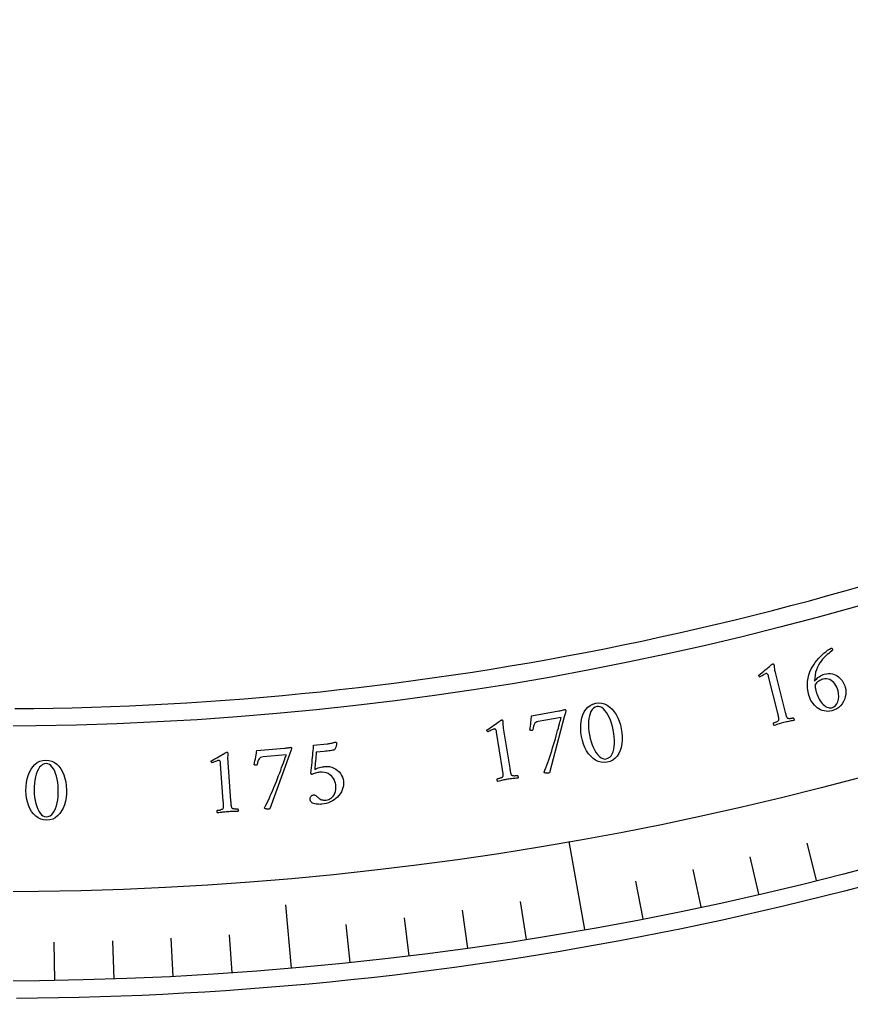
# Model space of a CAD drawing. Header units: millimetres. Extents: x -78 to 78, y -78 to 100.
# Drawn here: x 0.55 to 19.57, y -78 to -55.61 of the extents above; entities that cross this region are included whole.
import ezdxf

# ---------------------------------------------------------------- set-up
doc = ezdxf.new("R2010")
doc.units = ezdxf.units.MM
for name, color, linetype in [('CUT_INNER', 6, 'Continuous'), ('CUT_OUTER', 1, 'Continuous'), ('ENGRAVE', 7, 'Continuous'), ('ENGRAVE_FINE', 8, 'Continuous'), ('TEXT', 5, 'Continuous')]:
    doc.layers.add(name, color=color, linetype=linetype)

msp = doc.modelspace()

# ---------------------------------------------------------------- linework, layer by layer
at = {"layer": 'CUT_INNER'}
msp.add_lwpolyline([(0.4379, -71.3687), (0.8758, -71.3646), (1.3137, -71.3579), (1.7515, -71.3485), (2.1893, -71.3364), (2.6269, -71.3216), (3.0645, -71.3042), (3.502, -71.284), (3.9393, -71.2612), (4.3765, -71.2357), (4.8135, -71.2075), (5.2503, -71.1766), (5.6869, -71.1431), (6.1234, -71.1068), (6.5595, -71.0679), (6.9955, -71.0263), (7.4312, -70.9821), (7.8666, -70.9351), (8.3017, -70.8855), (8.7364, -70.8333), (9.1709, -70.7783), (9.605, -70.7207), (10.0388, -70.6605), (10.4722, -70.5975), (10.9051, -70.5319), (11.3377, -70.4637), (11.7698, -70.3928), (12.2016, -70.3193), (12.6328, -70.2431), (13.0636, -70.1642), (13.4938, -70.0828), (13.9236, -69.9986), (14.3528, -69.9119), (14.7815, -69.8225), (15.2097, -69.7305), (15.6373, -69.6359), (16.0642, -69.5386), (16.4906, -69.4387), (16.9164, -69.3362), (17.3415, -69.2311), (17.766, -69.1234), (18.1898, -69.0131), (18.6129, -68.9002), (19.0353, -68.7847), (19.457, -68.6666), (19.878, -68.5459)], dxfattribs=at)
at = {"layer": 'CUT_OUTER'}
msp.add_lwpolyline([(19.8795, -75.4242), (19.4164, -75.5447), (18.9525, -75.6624), (18.4878, -75.7773), (18.0225, -75.8893), (17.5565, -75.9985), (17.0899, -76.1048), (16.6226, -76.2082), (16.1547, -76.3088), (15.6862, -76.4064), (15.217, -76.5013), (14.7474, -76.5932), (14.2771, -76.6822), (13.8063, -76.7684), (13.335, -76.8517), (12.8632, -76.932), (12.3909, -77.0095), (11.9182, -77.0841), (11.445, -77.1558), (10.9713, -77.2245), (10.4973, -77.2904), (10.0229, -77.3534), (9.548, -77.4134), (9.0729, -77.4705), (8.5973, -77.5247), (8.1215, -77.576), (7.6453, -77.6244), (7.1689, -77.6699), (6.6922, -77.7124), (6.2152, -77.752), (5.738, -77.7887), (5.2606, -77.8224), (4.783, -77.8532), (4.3052, -77.8811), (3.8273, -77.906), (3.3492, -77.9281), (2.871, -77.9471), (2.3926, -77.9633), (1.9142, -77.9765), (1.4357, -77.9868), (0.9572, -77.9941), (0.4786, -77.9985)], dxfattribs=at)
at = {"layer": 'ENGRAVE'}
for points in [[(13.4755, -76.4232), (13.1209, -74.4122)], [(6.7635, -77.3069), (6.6364, -75.8539)]]:
    msp.add_lwpolyline(points, dxfattribs=at)
for radius in [77.6022, 75.5602, 71.7678]:
    msp.add_circle((0, 0), radius, dxfattribs=at)
at = {"layer": 'ENGRAVE_FINE'}
for points in [[(18.7737, -75.2971), (18.562, -74.4479)], [(17.4567, -75.6133), (17.2598, -74.7605)], [(16.1344, -75.9064), (15.9524, -75.0504)], [(14.8072, -76.1764), (14.6402, -75.3173)], [(12.1397, -76.6468), (12.0028, -75.7824)], [(10.8001, -76.847), (10.6783, -75.9803)], [(8.1116, -77.1771), (8.0202, -76.3067)], [(9.4573, -77.0238), (9.3507, -76.1551)], [(5.4133, -77.4132), (5.3522, -76.5401)], [(1.3543, -77.5904), (1.3391, -76.7154)], [(2.7083, -77.5549), (2.6777, -76.6803)], [(4.0614, -77.4958), (4.0156, -76.6219)]]:
    msp.add_lwpolyline(points, dxfattribs=at)
at = {"layer": 'TEXT'}
for points in [[(18.9485, -70.5826), (19.0004, -70.5714), (19.0493, -70.5662), (19.0953, -70.5672), (19.1383, -70.5743), (19.1784, -70.5864), (19.2156, -70.6022), (19.2499, -70.6218), (19.2813, -70.6451), (19.3099, -70.6711), (19.3357, -70.6986), (19.3587, -70.7278), (19.3789, -70.7586), (19.3963, -70.7897), (19.4109, -70.8197), (19.4226, -70.8486), (19.4315, -70.8765), (19.4434, -70.9333), (19.4477, -70.99), (19.4444, -71.0467), (19.4336, -71.1033), (19.416, -71.1581), (19.3923, -71.2095), (19.3625, -71.2575), (19.3266, -71.302), (19.2851, -71.3414), (19.2385, -71.3741), (19.1867, -71.4001), (19.1299, -71.4193), (19.0838, -71.4289), (19.0384, -71.4328), (18.994, -71.4308), (18.9505, -71.4231), (18.9084, -71.4105), (18.8682, -71.3939), (18.83, -71.3732), (18.7936, -71.3484), (18.7595, -71.3202), (18.728, -71.2893), (18.699, -71.2555), (18.6726, -71.219), (18.6492, -71.1806), (18.6294, -71.1415), (18.6132, -71.1015), (18.6007, -71.0608), (18.5834, -70.9818), (18.573, -70.9034), (18.5694, -70.8254), (18.5726, -70.7479), (18.5827, -70.6721), (18.5997, -70.5992), (18.6235, -70.5293), (18.6542, -70.4624), (18.6817, -70.4131), (18.7124, -70.3646), (18.7461, -70.3169), (18.783, -70.2701), (18.822, -70.2248), (18.8621, -70.1818), (18.9033, -70.1409), (18.9456, -70.1022), (18.988, -70.0666), (19.0297, -70.0348), (19.0705, -70.0068), (19.1106, -69.9828), (19.1177, -69.9825), (19.1242, -69.9856), (19.1303, -69.992), (19.1359, -70.0019), (19.1408, -70.0126), (19.1447, -70.0218), (19.1476, -70.0294), (19.1496, -70.0354), (19.1194, -70.0561), (19.0876, -70.0795), (19.0541, -70.1055), (19.019, -70.1343), (18.9834, -70.166), (18.9485, -70.2008), (18.9142, -70.2389), (18.8807, -70.2801), (18.849, -70.3247), (18.8205, -70.3727), (18.7951, -70.4243), (18.7729, -70.4794), (18.7548, -70.5383), (18.742, -70.6013), (18.7344, -70.6685), (18.7321, -70.7397), (18.7546, -70.7113), (18.7794, -70.6851), (18.8063, -70.6609), (18.8355, -70.6388), (18.8653, -70.6195), (18.8941, -70.6037), (18.9218, -70.5914), (18.9485, -70.5826)], [(17.8903, -71.4723), (17.6811, -70.6364), (17.6754, -70.6161), (17.6693, -70.5994), (17.663, -70.5866), (17.6563, -70.5774), (17.6489, -70.5714), (17.6403, -70.5679), (17.6305, -70.567), (17.6196, -70.5686), (17.6068, -70.5728), (17.5913, -70.5799), (17.5732, -70.5896), (17.5524, -70.6022), (17.5316, -70.6154), (17.5135, -70.6273), (17.4982, -70.6378), (17.4856, -70.6469), (17.4754, -70.6411), (17.4674, -70.6339), (17.4615, -70.6254), (17.4578, -70.6155), (17.4578, -70.6154), (17.4577, -70.615), (17.4575, -70.6143), (17.4573, -70.6134), (17.4566, -70.6095), (17.4566, -70.6063), (17.4574, -70.6037), (17.4589, -70.6018), (17.4958, -70.5723), (17.5323, -70.5428), (17.5684, -70.5133), (17.604, -70.4837), (17.6378, -70.4553), (17.6687, -70.4295), (17.6966, -70.4063), (17.7215, -70.3856), (17.7422, -70.3686), (17.7572, -70.3564), (17.7666, -70.3489), (17.7705, -70.3463), (17.7747, -70.3452), (17.7797, -70.3448), (17.7843, -70.3461), (17.7886, -70.3493), (17.7925, -70.3542), (17.796, -70.3598), (17.7991, -70.3649), (17.8018, -70.3696), (17.8041, -70.3738), (17.8044, -70.3771), (17.8053, -70.3872), (17.8068, -70.4041), (17.8088, -70.4277), (17.8124, -70.4572), (17.8184, -70.4919), (17.8268, -70.5318), (17.8376, -70.5768), (18.0536, -71.4312), (18.0594, -71.4541), (18.0652, -71.4761), (18.0709, -71.4973), (18.0766, -71.5177), (18.0824, -71.5366), (18.0887, -71.5534), (18.0955, -71.5682), (18.1027, -71.5808), (18.1076, -71.5851), (18.1153, -71.5883), (18.1259, -71.5906), (18.1394, -71.5918), (18.1544, -71.5922), (18.1696, -71.5917), (18.1851, -71.5906), (18.2007, -71.5886), (18.2154, -71.5864), (18.2276, -71.5843), (18.2375, -71.5824), (18.2451, -71.5807), (18.2492, -71.585), (18.2531, -71.591), (18.2567, -71.5988), (18.2601, -71.6084), (18.2625, -71.6182), (18.2633, -71.6267), (18.2626, -71.6339), (18.2602, -71.6399), (18.2284, -71.6458), (18.198, -71.6515), (18.169, -71.6569), (18.1414, -71.6622), (18.1139, -71.6677), (18.0855, -71.6738), (18.0561, -71.6806), (18.0257, -71.688), (17.9966, -71.6955), (17.969, -71.7031), (17.9428, -71.7107), (17.918, -71.7184), (17.893, -71.7264), (17.8662, -71.7349), (17.8375, -71.7441), (17.807, -71.7539), (17.8021, -71.7497), (17.798, -71.7437), (17.7947, -71.7358), (17.7922, -71.7261), (17.7907, -71.7161), (17.7902, -71.7075), (17.7907, -71.7003), (17.7923, -71.6946), (17.7998, -71.6925), (17.8094, -71.6895), (17.8212, -71.6855), (17.8351, -71.6806), (17.8499, -71.6749), (17.8641, -71.6686), (17.8777, -71.6618), (17.8907, -71.6543), (17.9018, -71.6469), (17.9097, -71.64), (17.9143, -71.6337), (17.9157, -71.6279), (17.9162, -71.6133), (17.9153, -71.597), (17.9133, -71.5791), (17.9099, -71.5596), (17.9057, -71.5389), (17.9011, -71.5174), (17.8959, -71.4952), (17.8903, -71.4723)], [(18.7393, -70.8348), (18.7418, -70.8523), (18.7447, -70.87), (18.7479, -70.888), (18.7514, -70.9061), (18.7552, -70.9242), (18.7593, -70.9423), (18.7636, -70.9604), (18.7682, -70.9783), (18.7785, -71.0133), (18.7908, -71.0485), (18.8051, -71.0841), (18.8215, -71.1199), (18.8397, -71.155), (18.8596, -71.1883), (18.8812, -71.2196), (18.9043, -71.2492), (18.9289, -71.276), (18.9547, -71.2993), (18.9817, -71.319), (19.0099, -71.3351), (19.0389, -71.3466), (19.0684, -71.3525), (19.0984, -71.3528), (19.1288, -71.3474), (19.1748, -71.3288), (19.2131, -71.2999), (19.2437, -71.2605), (19.2667, -71.2108), (19.2811, -71.1541), (19.286, -71.0937), (19.2813, -71.0297), (19.2672, -70.9621), (19.2538, -70.9191), (19.2375, -70.8786), (19.2184, -70.8405), (19.1964, -70.805), (19.1716, -70.773), (19.144, -70.7457), (19.1136, -70.7231), (19.0804, -70.7053), (19.0444, -70.6932), (19.0055, -70.6882), (18.9637, -70.6901), (18.919, -70.6989), (18.8966, -70.7058), (18.8735, -70.7148), (18.8496, -70.7257), (18.8251, -70.7387), (18.801, -70.7552), (18.7787, -70.7767), (18.7581, -70.8032), (18.7393, -70.8348)], [(12.8825, -71.4232), (12.903, -71.4193), (12.9242, -71.4149), (12.9461, -71.4098), (12.9688, -71.4043), (12.9895, -71.3991), (13.0054, -71.3951), (13.0167, -71.3924), (13.0233, -71.391), (13.0291, -71.3912), (13.0337, -71.3941), (13.0372, -71.3997), (13.0395, -71.408), (13.0405, -71.42), (13.0394, -71.4344), (13.0363, -71.4512), (13.0312, -71.4705), (13.025, -71.4914), (13.0187, -71.513), (13.0122, -71.5353), (13.0055, -71.5583), (12.6646, -72.8354), (12.6614, -72.8389), (12.6568, -72.8417), (12.6511, -72.844), (12.6441, -72.8456), (12.6315, -72.847), (12.6172, -72.8472), (12.6013, -72.8462), (12.5837, -72.8439), (12.5676, -72.8404), (12.5556, -72.8357), (12.5479, -72.8299), (12.5445, -72.823), (12.5648, -72.7752), (12.5856, -72.7229), (12.607, -72.666), (12.629, -72.6047), (12.6512, -72.5402), (12.6735, -72.474), (12.6959, -72.4061), (12.7184, -72.3366), (12.7405, -72.2665), (12.7618, -72.1971), (12.7823, -72.1284), (12.8021, -72.0604), (12.8209, -71.9942), (12.8386, -71.9312), (12.8551, -71.8712), (12.8705, -71.8144), (12.8846, -71.7618), (12.8972, -71.7148), (12.9083, -71.6734), (12.9178, -71.6374), (12.9256, -71.6084), (12.9311, -71.5876), (12.9344, -71.5752), (12.9355, -71.571), (12.4084, -71.6643), (12.3799, -71.6717), (12.3559, -71.6833), (12.3364, -71.6991), (12.3215, -71.7191), (12.3099, -71.744), (12.3003, -71.7742), (12.2927, -71.81), (12.2871, -71.8512), (12.2857, -71.8572), (12.2813, -71.8621), (12.274, -71.8659), (12.2638, -71.8685), (12.26, -71.8688), (12.2553, -71.8688), (12.2496, -71.8684), (12.2428, -71.8676), (12.2359, -71.8666), (12.23, -71.8654), (12.2251, -71.864), (12.221, -71.8625), (12.2273, -71.8169), (12.2332, -71.771), (12.2385, -71.7248), (12.2433, -71.6783), (12.2475, -71.6342), (12.2508, -71.5954), (12.2532, -71.5619), (12.2547, -71.5336)], [(13.726, -71.2482), (13.7972, -71.2404), (13.865, -71.2451), (13.9293, -71.2624), (13.9903, -71.2923), (14.0473, -71.3329), (14.0998, -71.3822), (14.1477, -71.4403), (14.1912, -71.5073), (14.2295, -71.5811), (14.262, -71.6597), (14.2888, -71.7433), (14.3099, -71.8318), (14.3243, -71.9215), (14.3313, -72.0091), (14.3309, -72.0943), (14.323, -72.1772), (14.3076, -72.2559), (14.2847, -72.3283), (14.2541, -72.3943), (14.216, -72.4541), (14.1702, -72.5053), (14.1164, -72.546), (14.0549, -72.5761), (13.9856, -72.5955), (13.9158, -72.6029), (13.8486, -72.5976), (13.7841, -72.5797), (13.7223, -72.5492), (13.6641, -72.508), (13.6107, -72.4581), (13.562, -72.3996), (13.5179, -72.3323), (13.4794, -72.2583), (13.447, -72.1794), (13.4208, -72.0956), (13.4007, -72.0069), (13.3874, -71.9169), (13.3815, -71.8294), (13.3828, -71.7442), (13.3914, -71.6614), (13.4074, -71.583), (13.4309, -71.5111), (13.4618, -71.4457), (13.5002, -71.3867), (13.5459, -71.3363), (13.5988, -71.2964), (13.6588, -71.267), (13.726, -71.2482)], [(13.7514, -71.3232), (13.7105, -71.3363), (13.6746, -71.3588), (13.6436, -71.3908), (13.6175, -71.4322), (13.5963, -71.4814), (13.58, -71.5368), (13.5685, -71.5983), (13.5618, -71.6659), (13.5601, -71.7381), (13.5632, -71.8133), (13.5714, -71.8914), (13.5844, -71.9725), (13.6016, -72.0519), (13.6225, -72.1271), (13.647, -72.1981), (13.6752, -72.265), (13.7061, -72.3261), (13.7389, -72.3798), (13.7735, -72.426), (13.8099, -72.4648), (13.8474, -72.4946), (13.8853, -72.5137), (13.9235, -72.5222), (13.9621, -72.5201), (14.0064, -72.5061), (14.0447, -72.4825), (14.0768, -72.4491), (14.1029, -72.4062), (14.1233, -72.3552), (14.1384, -72.2981), (14.1482, -72.2348), (14.1527, -72.1653), (14.1523, -72.0915), (14.1475, -72.0157), (14.1382, -71.9376), (14.1244, -71.8573), (14.1065, -71.7774), (14.0854, -71.7024), (14.0609, -71.6324), (14.0332, -71.5673), (14.0029, -71.5084), (13.9708, -71.4567), (13.9368, -71.4124), (13.901, -71.3753), (13.8641, -71.347), (13.8269, -71.3289), (13.7893, -71.321), (13.7514, -71.3232)], [(11.593, -72.7596), (11.4574, -71.9086), (11.4535, -71.8879), (11.449, -71.8708), (11.4437, -71.8574), (11.4379, -71.8477), (11.431, -71.841), (11.4228, -71.8368), (11.4131, -71.835), (11.4021, -71.8357), (11.389, -71.8388), (11.3729, -71.8445), (11.354, -71.8526), (11.3322, -71.8633), (11.3103, -71.8747), (11.2913, -71.8849), (11.2751, -71.894), (11.2618, -71.902), (11.2521, -71.8954), (11.2448, -71.8875), (11.2397, -71.8785), (11.2368, -71.8684), (11.2368, -71.8682), (11.2367, -71.8678), (11.2366, -71.8671), (11.2365, -71.8662), (11.2362, -71.8623), (11.2365, -71.859), (11.2374, -71.8565), (11.2391, -71.8548), (11.2785, -71.8286), (11.3174, -71.8024), (11.3559, -71.7761), (11.3939, -71.7497), (11.4301, -71.7245), (11.4632, -71.7014), (11.493, -71.6807), (11.5196, -71.6623), (11.5416, -71.6471), (11.5577, -71.6363), (11.5677, -71.6297), (11.5718, -71.6274), (11.576, -71.6267), (11.5811, -71.6267), (11.5856, -71.6284), (11.5896, -71.6319), (11.593, -71.6372), (11.596, -71.6431), (11.5986, -71.6484), (11.6009, -71.6533), (11.6029, -71.6577), (11.6029, -71.6611), (11.6029, -71.6712), (11.6029, -71.6881), (11.6029, -71.7118), (11.6039, -71.7416), (11.6068, -71.7767), (11.6117, -71.8171), (11.6186, -71.8629), (11.7592, -72.7329), (11.7631, -72.7562), (11.7669, -72.7786), (11.7707, -72.8002), (11.7746, -72.821), (11.7788, -72.8404), (11.7836, -72.8577), (11.789, -72.873), (11.7951, -72.8862), (11.7996, -72.8909), (11.8071, -72.8948), (11.8174, -72.8979), (11.8307, -72.9003), (11.8456, -72.902), (11.8608, -72.9029), (11.8763, -72.9031), (11.8921, -72.9025), (11.9069, -72.9015), (11.9193, -72.9005), (11.9293, -72.8995), (11.937, -72.8985), (11.9407, -72.9031), (11.9441, -72.9095), (11.947, -72.9176), (11.9495, -72.9274), (11.9511, -72.9373), (11.9511, -72.9459), (11.9497, -72.953), (11.9469, -72.9588), (11.9147, -72.9619), (11.884, -72.9649), (11.8546, -72.9678), (11.8266, -72.9706), (11.7987, -72.9737), (11.7699, -72.9773), (11.74, -72.9815), (11.7091, -72.9862), (11.6795, -72.9912), (11.6513, -72.9963), (11.6245, -73.0016), (11.5992, -73.0071), (11.5736, -73.0129), (11.5461, -73.0191), (11.5167, -73.0257), (11.4855, -73.0328), (11.481, -73.0283), (11.4774, -73.0219), (11.4748, -73.0138), (11.4732, -73.0038), (11.4725, -72.9937), (11.4727, -72.9851), (11.4739, -72.978), (11.476, -72.9725), (11.4836, -72.9711), (11.4935, -72.9689), (11.5056, -72.9659), (11.5199, -72.9622), (11.5351, -72.9578), (11.5497, -72.9528), (11.5639, -72.9472), (11.5775, -72.941), (11.5893, -72.9345), (11.5977, -72.9284), (11.6029, -72.9224), (11.6048, -72.9168), (11.6065, -72.9023), (11.6071, -72.886), (11.6066, -72.868), (11.6049, -72.8482), (11.6026, -72.8272), (11.5998, -72.8054), (11.5966, -72.7829), (11.593, -72.7596)], [(6.6085, -72.2742), (6.6293, -72.2721), (6.6508, -72.2695), (6.6731, -72.2664), (6.6961, -72.2629), (6.7172, -72.2595), (6.7334, -72.2569), (6.7449, -72.2552), (6.7516, -72.2544), (6.7573, -72.2551), (6.7617, -72.2584), (6.7647, -72.2643), (6.7663, -72.2728), (6.7662, -72.2848), (6.7639, -72.299), (6.7593, -72.3155), (6.7526, -72.3343), (6.7446, -72.3546), (6.7364, -72.3755), (6.728, -72.3972), (6.7193, -72.4196), (6.2684, -73.662), (6.2648, -73.6652), (6.2601, -73.6676), (6.2542, -73.6694), (6.2471, -73.6704), (6.2344, -73.6707), (6.2201, -73.6697), (6.2043, -73.6672), (6.1871, -73.6634), (6.1713, -73.6585), (6.1598, -73.6528), (6.1527, -73.6464), (6.1499, -73.6392), (6.1742, -73.5933), (6.1995, -73.5431), (6.2258, -73.4883), (6.253, -73.4291), (6.2808, -73.3667), (6.3088, -73.3028), (6.337, -73.2371), (6.3654, -73.1698), (6.3935, -73.1019), (6.4208, -73.0346), (6.4473, -72.968), (6.4729, -72.9019), (6.4974, -72.8377), (6.5205, -72.7764), (6.5422, -72.7181), (6.5625, -72.6628), (6.5811, -72.6117), (6.5978, -72.566), (6.6124, -72.5256), (6.6251, -72.4907), (6.6353, -72.4624), (6.6426, -72.4422), (6.647, -72.4301), (6.6484, -72.4261), (6.1153, -72.4731), (6.0862, -72.478), (6.0612, -72.4874), (6.0405, -72.5015), (6.0239, -72.5201), (6.0102, -72.5438), (5.9979, -72.5732), (5.9873, -72.6081), (5.9781, -72.6487), (5.9762, -72.6546), (5.9714, -72.6591), (5.9638, -72.6622), (5.9533, -72.6638), (5.9496, -72.6639), (5.9449, -72.6634), (5.9392, -72.6625), (5.9325, -72.6612), (5.9258, -72.6595), (5.92, -72.6578), (5.9152, -72.656), (5.9113, -72.6541), (5.9216, -72.6093), (5.9314, -72.5641), (5.9407, -72.5186), (5.9496, -72.4726), (5.9576, -72.4291), (5.9642, -72.3907), (5.9695, -72.3575), (5.9735, -72.3295)], [(7.5179, -72.6941), (7.5785, -72.6914), (7.6351, -72.6962), (7.6877, -72.7084), (7.7364, -72.7282), (7.7808, -72.7539), (7.8206, -72.7837), (7.8559, -72.8176), (7.8866, -72.8558), (7.9121, -72.8967), (7.9317, -72.939), (7.9455, -72.9825), (7.9534, -73.0274), (7.9563, -73.0806), (7.953, -73.1319), (7.9436, -73.1813), (7.9281, -73.2287), (7.9074, -73.2738), (7.8825, -73.3159), (7.8534, -73.3552), (7.8202, -73.3917), (7.7834, -73.425), (7.744, -73.4549), (7.7018, -73.4813), (7.6568, -73.5043), (7.6101, -73.5236), (7.5623, -73.5388), (7.5135, -73.55), (7.4638, -73.5571), (7.4417, -73.5586), (7.4169, -73.5588), (7.3893, -73.5578), (7.3589, -73.5556), (7.3279, -73.5518), (7.2982, -73.546), (7.2698, -73.5383), (7.2428, -73.5288), (7.2374, -73.5249), (7.2308, -73.519), (7.2229, -73.511), (7.2136, -73.5009), (7.2048, -73.4896), (7.1981, -73.4778), (7.1936, -73.4655), (7.1913, -73.4527), (7.1909, -73.4308), (7.1941, -73.4108), (7.2009, -73.3926), (7.2113, -73.3762), (7.2241, -73.3625), (7.2383, -73.3522), (7.2538, -73.3453), (7.2705, -73.3419), (7.2913, -73.3419), (7.3103, -73.3464), (7.3273, -73.3553), (7.3424, -73.3687), (7.3567, -73.3838), (7.3709, -73.3979), (7.3853, -73.4111), (7.3996, -73.4232), (7.417, -73.4357), (7.4357, -73.4456), (7.4557, -73.4531), (7.4769, -73.4582), (7.4986, -73.4612), (7.5201, -73.4628), (7.5412, -73.4629), (7.562, -73.4615), (7.5902, -73.4566), (7.6182, -73.4478), (7.6458, -73.435), (7.6732, -73.4182), (7.699, -73.397), (7.7219, -73.3709), (7.7419, -73.3398), (7.7591, -73.3039), (7.7721, -73.2627), (7.7795, -73.2159), (7.7813, -73.1635), (7.7776, -73.1056), (7.7719, -73.0718), (7.7619, -73.0379), (7.7477, -73.0036), (7.7292, -72.9692), (7.7062, -72.9363), (7.6785, -72.9066), (7.6461, -72.8801), (7.6091, -72.8568), (7.5669, -72.8387), (7.5192, -72.8275), (7.4659, -72.8233), (7.4071, -72.8261), (7.3884, -72.8286), (7.3668, -72.8326), (7.3424, -72.8382), (7.3152, -72.8452), (7.2885, -72.8531), (7.266, -72.8609), (7.2475, -72.8687), (7.2331, -72.8765), (7.2299, -72.8762), (7.2267, -72.8746), (7.2235, -72.8719), (7.2203, -72.8679), (7.2174, -72.8631), (7.2152, -72.8582), (7.2137, -72.8531), (7.2128, -72.8478), (7.2188, -72.7869), (7.2247, -72.726), (7.2307, -72.6652), (7.2366, -72.6043), (7.2424, -72.5444), (7.2479, -72.4867), (7.2533, -72.431), (7.2584, -72.3774), (7.2631, -72.3272), (7.267, -72.282), (7.2702, -72.2416), (7.2726, -72.206), (7.5811, -72.1743), (7.6026, -72.1718), (7.6243, -72.1686), (7.6463, -72.165), (7.6684, -72.1607), (7.6897, -72.1562), (7.7091, -72.1517), (7.7267, -72.1473), (7.7423, -72.1429), (7.7552, -72.1391), (7.7643, -72.1364), (7.7699, -72.1348), (7.7717, -72.1343), (7.7772, -72.1368), (7.7822, -72.1392), (7.7869, -72.1413), (7.7911, -72.1432), (7.7946, -72.1452), (7.7973, -72.148), (7.799, -72.1513), (7.8, -72.1554), (7.8, -72.1599), (7.7993, -72.1672), (7.798, -72.1772), (7.7961, -72.1898), (7.7934, -72.2041), (7.7901, -72.2192), (7.7859, -72.2351), (7.7811, -72.2517), (7.7755, -72.2683), (7.7691, -72.2838), (7.7619, -72.2982), (7.7539, -72.3117), (7.7316, -72.3163), (7.7072, -72.3211), (7.6806, -72.3261), (7.6518, -72.3314), (7.6206, -72.3366), (7.5867, -72.3415), (7.55, -72.3462), (7.5106, -72.3505), (7.3345, -72.3686), (7.3298, -72.4175), (7.3252, -72.4668), (7.3208, -72.5166), (7.3166, -72.5667), (7.3122, -72.6164), (7.3077, -72.6648), (7.3028, -72.7121), (7.2977, -72.7582), (7.3201, -72.7475), (7.346, -72.7372), (7.3753, -72.7271), (7.4081, -72.7174), (7.4408, -72.7088), (7.47, -72.7021), (7.4957, -72.6972), (7.5179, -72.6941)], [(5.2075, -73.4931), (5.1466, -72.6336), (5.1445, -72.6125), (5.1414, -72.5951), (5.1374, -72.5813), (5.1324, -72.5712), (5.1262, -72.5639), (5.1183, -72.559), (5.1089, -72.5564), (5.0978, -72.5561), (5.0844, -72.5581), (5.068, -72.5623), (5.0484, -72.5688), (5.0258, -72.5775), (5.003, -72.587), (4.9832, -72.5955), (4.9663, -72.6031), (4.9522, -72.6099), (4.9432, -72.6025), (4.9365, -72.594), (4.9323, -72.5846), (4.9303, -72.5742), (4.9303, -72.5741), (4.9303, -72.5737), (4.9303, -72.573), (4.9302, -72.5721), (4.9302, -72.5681), (4.9308, -72.5649), (4.932, -72.5625), (4.9338, -72.5609), (4.9753, -72.5383), (5.0163, -72.5156), (5.057, -72.4927), (5.0972, -72.4698), (5.1355, -72.4477), (5.1703, -72.4277), (5.2019, -72.4096), (5.23, -72.3936), (5.2533, -72.3804), (5.2702, -72.371), (5.2808, -72.3653), (5.285, -72.3633), (5.2893, -72.363), (5.2943, -72.3635), (5.2987, -72.3656), (5.3023, -72.3695), (5.3053, -72.375), (5.3078, -72.3811), (5.3099, -72.3867), (5.3118, -72.3917), (5.3133, -72.3963), (5.313, -72.3996), (5.3122, -72.4098), (5.3107, -72.4266), (5.3086, -72.4502), (5.307, -72.4799), (5.3069, -72.5151), (5.3083, -72.5558), (5.3111, -72.602), (5.3754, -73.481), (5.3772, -73.5045), (5.3791, -73.5272), (5.381, -73.5491), (5.383, -73.5701), (5.3855, -73.5898), (5.3888, -73.6074), (5.3929, -73.6231), (5.3978, -73.6369), (5.4019, -73.6419), (5.4089, -73.6464), (5.419, -73.6505), (5.432, -73.654), (5.4467, -73.657), (5.4618, -73.6592), (5.4772, -73.6607), (5.493, -73.6615), (5.5078, -73.6619), (5.5202, -73.662), (5.5303, -73.6618), (5.538, -73.6615), (5.5414, -73.6664), (5.5441, -73.673), (5.5463, -73.6813), (5.548, -73.6913), (5.5487, -73.7014), (5.548, -73.7099), (5.546, -73.7169), (5.5426, -73.7224), (5.5103, -73.7227), (5.4794, -73.723), (5.4499, -73.7233), (5.4217, -73.7237), (5.3938, -73.7243), (5.3647, -73.7254), (5.3346, -73.727), (5.3034, -73.729), (5.2734, -73.7314), (5.2449, -73.734), (5.2178, -73.737), (5.192, -73.7402), (5.166, -73.7438), (5.1381, -73.7476), (5.1083, -73.7516), (5.0766, -73.7559), (5.0725, -73.751), (5.0695, -73.7444), (5.0676, -73.736), (5.0668, -73.726), (5.067, -73.7158), (5.068, -73.7073), (5.0698, -73.7004), (5.0724, -73.695), (5.0801, -73.6942), (5.0901, -73.6929), (5.1024, -73.6911), (5.117, -73.6886), (5.1325, -73.6856), (5.1475, -73.6818), (5.1621, -73.6775), (5.1763, -73.6724), (5.1885, -73.6671), (5.1975, -73.6617), (5.2031, -73.6562), (5.2055, -73.6507), (5.2085, -73.6364), (5.2105, -73.6203), (5.2115, -73.6023), (5.2116, -73.5825), (5.2111, -73.5613), (5.2102, -73.5394), (5.209, -73.5166), (5.2075, -73.4931)], [(1.1453, -72.5492), (1.2168, -72.5539), (1.2827, -72.5704), (1.3431, -72.5986), (1.3979, -72.6386), (1.447, -72.6885), (1.4902, -72.7462), (1.5273, -72.8117), (1.5585, -72.8852), (1.5834, -72.9645), (1.6018, -73.0476), (1.6137, -73.1346), (1.619, -73.2254), (1.6176, -73.3163), (1.6093, -73.4037), (1.5941, -73.4875), (1.572, -73.5679), (1.5432, -73.6427), (1.508, -73.7099), (1.4664, -73.7697), (1.4185, -73.8219), (1.3645, -73.8644), (1.3045, -73.8952), (1.2387, -73.9141), (1.167, -73.9212), (1.097, -73.9163), (1.0318, -73.8995), (0.9714, -73.8707), (0.9158, -73.8298), (0.8657, -73.7792), (0.8217, -73.7208), (0.7839, -73.6547), (0.7522, -73.5808), (0.727, -73.5012), (0.7089, -73.4179), (0.6976, -73.3308), (0.6933, -73.24), (0.6958, -73.1491), (0.7051, -73.0618), (0.7213, -72.9781), (0.7441, -72.8981), (0.7735, -72.8236), (0.8091, -72.7569), (0.8509, -72.6979), (0.8989, -72.6465), (0.9527, -72.6048), (1.0117, -72.5747), (1.0759, -72.5562), (1.1453, -72.5492)], [(1.1574, -72.6276), (1.1148, -72.6334), (1.0755, -72.6493), (1.0394, -72.6754), (1.0066, -72.7116), (0.9772, -72.7564), (0.9514, -72.8081), (0.9294, -72.8667), (0.9111, -72.9322), (0.8969, -73.003), (0.8869, -73.0775), (0.8814, -73.1559), (0.8802, -73.238), (0.8833, -73.3191), (0.8908, -73.3968), (0.9026, -73.4711), (0.9187, -73.5418), (0.9386, -73.6074), (0.9616, -73.6659), (0.9876, -73.7175), (1.0167, -73.762), (1.0485, -73.7978), (1.0825, -73.8232), (1.1187, -73.8382), (1.157, -73.8428), (1.2031, -73.8368), (1.2448, -73.8201), (1.2823, -73.7929), (1.3154, -73.7551), (1.3443, -73.7085), (1.3691, -73.6548), (1.3898, -73.5942), (1.4063, -73.5265), (1.4187, -73.4538), (1.4272, -73.3783), (1.4315, -73.2998), (1.4319, -73.2183), (1.4282, -73.1365), (1.4204, -73.059), (1.4085, -72.9858), (1.3925, -72.9169), (1.3729, -72.8536), (1.3502, -72.7972), (1.3245, -72.7476), (1.2956, -72.7049), (1.2642, -72.6706), (1.2307, -72.6463), (1.1951, -72.6319), (1.1574, -72.6276)]]:
    msp.add_lwpolyline(points, close=True, dxfattribs=at)

doc.saveas('drawing.dxf')
